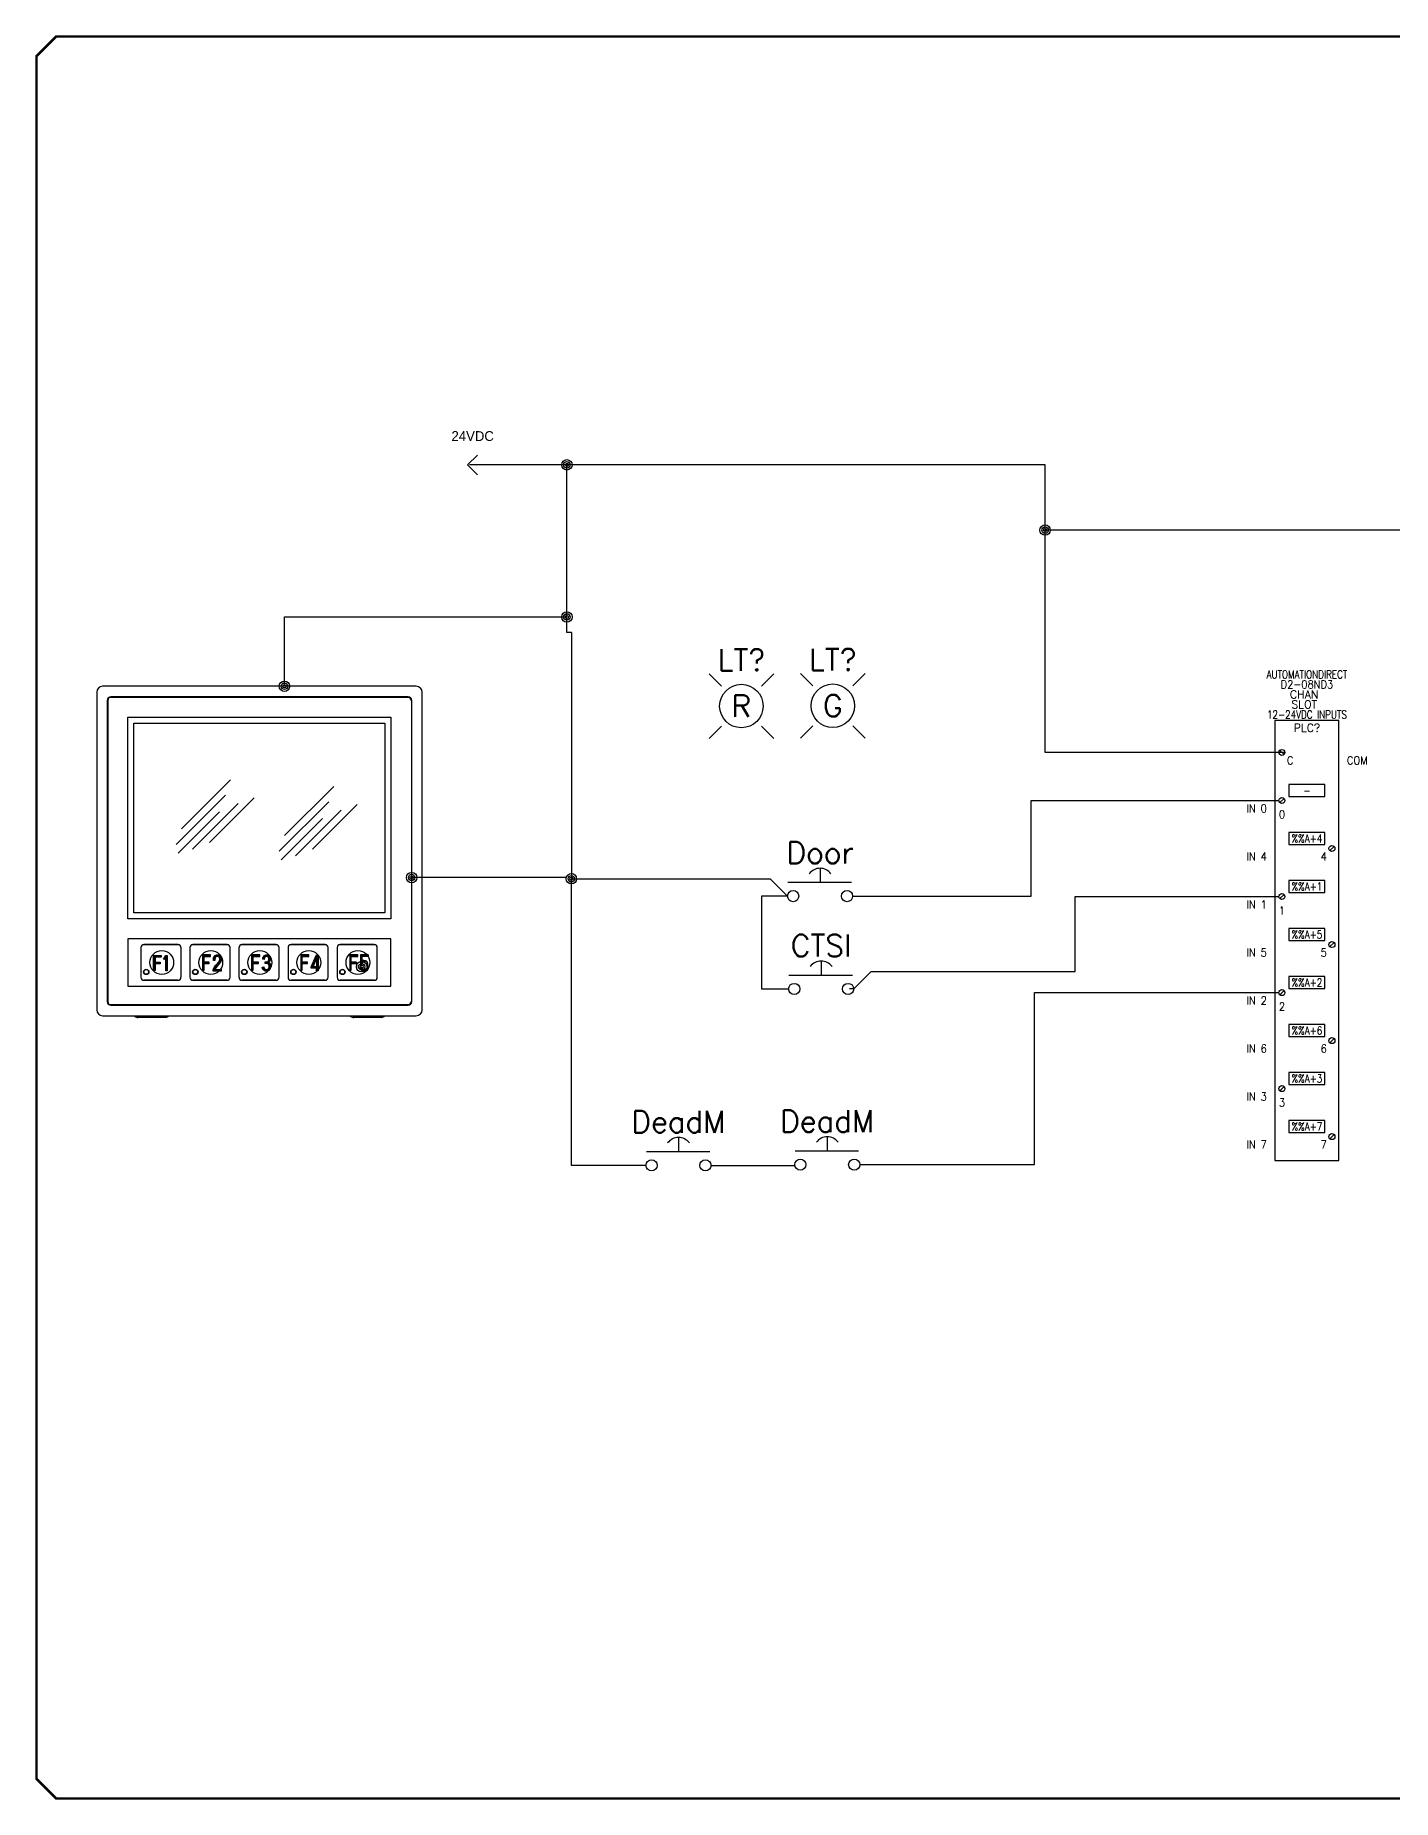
# Model space of a CAD drawing. Header units: inches. Extents: x 0 to 33.5, y 0 to 22.4.
# Drawn here: x 0.02 to 17.27, y 0.02 to 22.44 of the extents above; entities that cross this region are included whole.
import ezdxf
from ezdxf.enums import TextEntityAlignment as Align

# ---------------------------------------------------------------- set-up
doc = ezdxf.new("R2010")
doc.units = ezdxf.units.IN
doc.header["$MEASUREMENT"] = 0
for name, color, linetype in [('DESC', 150, 'Continuous'), ('MISC', 7, 'Continuous'), ('SYMS', 7, 'Continuous'), ('TAGS', 150, 'Continuous'), ('TERMS', 123, 'Continuous'), ('TITLE', 7, 'Continuous'), ('WIRES', 7, 'Continuous')]:
    doc.layers.add(name, color=color, linetype=linetype)
doc.styles.add('ITALIC', font='ITALIC')
doc.styles.add('SIMPLEX', font='SIMPLEX')
doc.styles.add('WD', font='romans.shx')

# ---------------------------------------------------------------- blocks, each defined once
blk = doc.blocks.new('NO_NUM_acade_title')
at = {"layer": 'TITLE', "const_width": 0.0312}
blk.add_lwpolyline([(30.594, 0.281), (30.594, 22.177), (30.344, 22.427), (0.281, 22.427), (0.031, 22.177), (0.031, 0.281), (0.281, 0.031), (30.344, 0.031)], close=True, dxfattribs=at)
at = {"layer": 'TITLE', "color": 1, "style": 'ITALIC'}
for tag, height, p in [('TITLE#1', 0.125, (32.156, 3.406)), ('TITLE#2', 0.125, (32.156, 3.204)), ('TITLE#3', 0.125, (32.156, 3.001)), ('TITLE#4', 0.125, (32.156, 2.799)), ('DWG#', 0.2, (32.156, 0.826))]:
    blk.add_attdef(tag, text='', height=height, dxfattribs=at).set_placement(p, align=Align.CENTER)
at = {"layer": 'TITLE', "color": 1, "style": 'SIMPLEX'}
blk.add_attdef('CAD#', (30.826, 1.958), '', height=0.0938, rotation=90, dxfattribs=at)
at = {"layer": 'TITLE', "color": 1}
for tag, p, height, style in [('ENGINEER', (31.237, 1.958), 0.0938, 'ITALIC'), ('CHKDBY', (32.424, 1.958), 0.0938, 'ITALIC'), ('JOB#', (31.464, 1.644), 0.0938, 'SIMPLEX'), ('DRAWNBY', (32.494, 1.644), 0.0938, 'ITALIC'), ('SCALE', (31.353, 1.344), 0.0938, 'SIMPLEX'), ('DATE', (32.408, 1.344), 0.0938, 'SIMPLEX'), ('SHTS', (32.532, 0.25), 0.2, 'ITALIC')]:
    blk.add_attdef(tag, p, '', height=height, dxfattribs=dict(at, style=style))
at = {"layer": 'TITLE', "color": 1, "style": 'ITALIC'}
blk.add_attdef('SH#', text='', height=0.2, dxfattribs=at).set_placement((31.881, 0.25), align=Align.RIGHT)
at = {"layer": 'TITLE', "color": 7, "flags": 9}
blk.add_attdef('WD_TB', (31.219, 0.031), '', height=0.125, dxfattribs=at)
blk = doc.blocks.new('HLT1G')
for p, q in [((-0.115, 0.115), (-0.186, 0.186)), ((0.115, 0.115), (0.186, 0.186)), ((-0.115, -0.115), (-0.186, -0.186)), ((0.115, -0.115), (0.186, -0.186))]:
    blk.add_line(p, q)
blk.add_circle((0, 0), 0.125)
at = {"style": 'WD', "width": 0.7}
for tag, p in [('INST', (0.006, 0.528)), ('LOC', (0.006, 0.359))]:
    blk.add_attdef(tag, text='', height=0.125, dxfattribs=at).set_placement(p, align=Align.CENTER)
at = {"style": 'WD'}
blk.add_attdef('TAG1', text='', height=0.125, dxfattribs=at).set_placement((0, 0.202), align=Align.CENTER)
at = {"linetype": 'Continuous', "style": 'WD', "flags": 9}
blk.add_attdef('ASSYCODE', text='', height=0.01, dxfattribs=at).set_placement((-0.003, 0.096), align=Align.CENTER)
at = {"style": 'WD', "flags": 9}
blk.add_attdef('FAMILY', text='', height=0.01, dxfattribs=at).set_placement((-0.005, 0.161), align=Align.CENTER)
at = {"linetype": 'Continuous', "style": 'WD', "flags": 1}
for tag, p in [('MFG', (0, 0.121)), ('CAT', (0, 0.14))]:
    blk.add_attdef(tag, text='', height=0.01, dxfattribs=at).set_placement(p, align=Align.MIDDLE)
at = {"style": 'WD'}
for tag, p, width in [('DESC1', (1.125, 0), 0.9), ('WDTAGALT', (1.125, -0.312), 0.7)]:
    blk.add_attdef(tag, p, '', height=0.125, dxfattribs=dict(at, width=width))
blk.add_attdef('COLOR', text='', height=0.125, dxfattribs=at).set_placement((0, 0), align=Align.MIDDLE)
at = {"style": 'WD', "flags": 1}
for tag, p in [('X4TERM01', (-0.125, 0)), ('X1TERM02', (0.125, 0))]:
    blk.add_attdef(tag, p, '', height=0.0125, dxfattribs=at)
at = {"linetype": 'Continuous', "style": 'WD', "flags": 8}
blk.add_attdef('TERM01', text='', height=0.125, dxfattribs=at).set_placement((-0.175, -0.031), align=Align.TOP_RIGHT)
blk.add_attdef('TERM02', text='', height=0.125, dxfattribs=at).set_placement((0.175, -0.031), align=Align.TOP_LEFT)
at = {"style": 'WD', "width": 0.9}
blk.add_attdef('DESC2', text='', height=0.125, dxfattribs=at).set_placement((1.125, -0.031), align=Align.TOP_LEFT)
blk = doc.blocks.new('HLT1R')
for p, q in [((-0.115, 0.115), (-0.186, 0.186)), ((0.115, 0.115), (0.186, 0.186)), ((-0.115, -0.115), (-0.186, -0.186)), ((0.115, -0.115), (0.186, -0.186))]:
    blk.add_line(p, q)
blk.add_circle((0, 0), 0.125)
at = {"style": 'WD', "width": 0.7}
for tag, p in [('INST', (0.006, 0.528)), ('LOC', (0.006, 0.359))]:
    blk.add_attdef(tag, text='', height=0.125, dxfattribs=at).set_placement(p, align=Align.CENTER)
at = {"style": 'WD'}
blk.add_attdef('TAG1', text='', height=0.125, dxfattribs=at).set_placement((0, 0.202), align=Align.CENTER)
at = {"linetype": 'Continuous', "style": 'WD', "flags": 9}
blk.add_attdef('ASSYCODE', text='', height=0.01, dxfattribs=at).set_placement((-0.003, 0.098), align=Align.CENTER)
at = {"style": 'WD', "flags": 9}
blk.add_attdef('FAMILY', text='', height=0.01, dxfattribs=at).set_placement((-0.005, 0.161), align=Align.CENTER)
at = {"linetype": 'Continuous', "style": 'WD', "flags": 1}
for tag, p in [('MFG', (0, 0.121)), ('CAT', (0, 0.14))]:
    blk.add_attdef(tag, text='', height=0.01, dxfattribs=at).set_placement(p, align=Align.MIDDLE)
at = {"style": 'WD'}
for tag, p, width in [('DESC1', (1.125, 0), 0.9), ('WDTAGALT', (1.125, -0.312), 0.7)]:
    blk.add_attdef(tag, p, '', height=0.125, dxfattribs=dict(at, width=width))
blk.add_attdef('COLOR', text='', height=0.125, dxfattribs=at).set_placement((0, 0), align=Align.MIDDLE)
at = {"style": 'WD', "flags": 1}
for tag, p in [('X4TERM01', (-0.125, 0)), ('X1TERM02', (0.125, 0))]:
    blk.add_attdef(tag, p, '', height=0.0125, dxfattribs=at)
at = {"linetype": 'Continuous', "style": 'WD', "flags": 8}
blk.add_attdef('TERM01', text='', height=0.125, dxfattribs=at).set_placement((-0.175, -0.031), align=Align.TOP_RIGHT)
blk.add_attdef('TERM02', text='', height=0.125, dxfattribs=at).set_placement((0.175, -0.031), align=Align.TOP_LEFT)
at = {"style": 'WD', "width": 0.9}
blk.add_attdef('DESC2', text='', height=0.125, dxfattribs=at).set_placement((1.125, -0.031), align=Align.TOP_LEFT)
blk = doc.blocks.new('HPB11M')
for p, q in [((0, 0.16), (0, 0.08)), ((-0.185, 0.08), (0.18, 0.08))]:
    blk.add_line(p, q)
for centre in [(-0.155, 0), (0.155, 0)]:
    blk.add_circle(centre, 0.0322)
blk.add_arc((0, 0.082), 0.0781, 36.8699, 143.1301)
at = {"style": 'WD', "width": 0.7}
for tag, p in [('INST', (0, 0.826)), ('LOC', (0, 0.656)), ('DESC1', (0, 0.5)), ('DESC2', (0, 0.344)), ('XREF', (0, -0.219))]:
    blk.add_attdef(tag, text='', height=0.125, dxfattribs=at).set_placement(p, align=Align.CENTER)
at = {"style": 'WD'}
blk.add_attdef('TAG1', text='', height=0.125, dxfattribs=at).set_placement((0, 0.188), align=Align.CENTER)
for tag, p in [('X2LINK', (0, 0.219)), ('X8LINK', (0, 0))]:
    blk.add_attdef(tag, p, '', height=0.01, dxfattribs=at)
for tag, p, height, flags in [('FAMILY', (0.205, 0.152), 0.01, 9), ('CONTACT', (0.205, 0.136), 0.01, 1), ('X4TERM01', (-0.188, 0), 0.0125, 1), ('X1TERM02', (0.188, 0), 0.0125, 1)]:
    blk.add_attdef(tag, p, '', height=height, dxfattribs=dict(at, flags=flags))
at = {"linetype": 'Continuous', "style": 'WD', "flags": 9}
for tag, p in [('CAT', (0.23, 0.108)), ('ASSYCODE', (0.23, 0.069)), ('MFG', (0.23, 0.089))]:
    blk.add_attdef(tag, text='', height=0.01, dxfattribs=at).set_placement(p, align=Align.CENTER)
at = {"linetype": 'Continuous', "style": 'WD', "flags": 8}
blk.add_attdef('TERM01', text='', height=0.125, dxfattribs=at).set_placement((-0.25, -0.031), align=Align.TOP_RIGHT)
blk.add_attdef('TERM02', text='', height=0.125, dxfattribs=at).set_placement((0.25, -0.031), align=Align.TOP_LEFT)
blk = doc.blocks.new('PLCIO_2F64')
at = {"layer": 'SYMS'}
for p, q in [((0.5, 0.5), (-0.5, 0.5)), ((-0.5, 0.5), (-0.5, -6.375)), ((0.5, -6.375), (0.5, 0.5)), ((-0.424, 0.033), (-0.357, -0.033)), ((0.281, -0.5), (-0.281, -0.5)), ((-0.281, -0.5), (-0.281, -0.688)), ((0.281, -0.688), (0.281, -0.5)), ((-0.357, -0.717), (-0.424, -0.783)), ((-0.281, -0.688), (0.281, -0.688)), ((0.281, -1.25), (-0.281, -1.25)), ((-0.281, -1.25), (-0.281, -1.438)), ((0.281, -1.438), (0.281, -1.25)), ((-0.281, -1.438), (0.281, -1.438)), ((0.424, -1.467), (0.357, -1.533)), ((0.281, -2), (-0.281, -2)), ((-0.281, -2), (-0.281, -2.188)), ((-0.281, -2.188), (0.281, -2.188)), ((0.281, -2.188), (0.281, -2)), ((-0.357, -2.217), (-0.424, -2.283)), ((0.281, -2.75), (-0.281, -2.75)), ((-0.281, -2.75), (-0.281, -2.938)), ((0.281, -2.938), (0.281, -2.75)), ((-0.281, -2.938), (0.281, -2.938)), ((0.424, -2.967), (0.357, -3.033)), ((0.281, -3.5), (-0.281, -3.5)), ((-0.281, -3.5), (-0.281, -3.688)), ((0.281, -3.688), (0.281, -3.5)), ((-0.357, -3.717), (-0.424, -3.783)), ((-0.281, -3.688), (0.281, -3.688)), ((0.281, -4.25), (-0.281, -4.25)), ((-0.281, -4.25), (-0.281, -4.438)), ((0.281, -4.438), (0.281, -4.25)), ((-0.281, -4.438), (0.281, -4.438)), ((0.424, -4.467), (0.357, -4.533)), ((-0.357, -5.217), (-0.424, -5.283)), ((0.281, -5), (-0.281, -5)), ((-0.281, -5), (-0.281, -5.188)), ((-0.281, -5.188), (0.281, -5.188)), ((0.281, -5.188), (0.281, -5)), ((0.281, -5.75), (-0.281, -5.75)), ((-0.281, -5.75), (-0.281, -5.938)), ((0.281, -5.938), (0.281, -5.75)), ((-0.281, -5.938), (0.281, -5.938)), ((0.424, -5.967), (0.357, -6.033)), ((-0.5, -6.375), (0.5, -6.375))]:
    blk.add_line(p, q, dxfattribs=at)
for centre in [(-0.391, 0), (-0.391, -0.75), (0.391, -1.5), (-0.391, -2.25), (0.391, -3), (-0.391, -3.75), (0.391, -4.5), (-0.391, -5.25), (0.391, -6)]:
    blk.add_circle(centre, 0.0469, dxfattribs=at)
at = {"layer": 'SYMS', "style": 'WD'}
for tag, width, p in [('INST', 0.8, (0, 1.482)), ('LOC', 0.8, (0, 1.312)), ('MFG', 0.8, (0, 1.156)), ('CAT', 0.9, (0, 1)), ('DESC', 0.8, (0, 0.53))]:
    blk.add_attdef(tag, text='', height=0.125, dxfattribs=dict(at, width=width)).set_placement(p, align=Align.CENTER)
for tag, p in [('LINE1', (0, 0.844)), ('LINE2', (0, 0.688)), ('TAG', (0, 0.322))]:
    blk.add_attdef(tag, text='', height=0.125, dxfattribs=at).set_placement(p, align=Align.CENTER)
at = {"layer": 'SYMS', "style": 'WD', "flags": 1}
blk.add_attdef('ASSYCODE', text='', height=0.05, dxfattribs=at).set_placement((0.438, 1), align=Align.CENTER)
for tag, p in [('X1TERM01', (-0.344, 0)), ('X4TERM02', (-0.438, -0.75)), ('X4TERM03', (0.344, -1.5)), ('X4TERM04', (-0.438, -2.25)), ('X4TERM05', (0.344, -3)), ('X4TERM06', (-0.438, -3.75)), ('X4TERM07', (0.344, -4.5)), ('X4TERM08', (-0.438, -5.25)), ('X4TERM09', (0.344, -6))]:
    blk.add_attdef(tag, p, '', height=0.01, dxfattribs=at)
at = {"layer": 'SYMS', "style": 'WD', "width": 0.9}
for tag, p in [('TERM01', (-0.312, -0.062)), ('TERMDESC01', (0.625, -0.062)), ('TERM02', (-0.438, -0.906)), ('TERM04', (-0.438, -2.406)), ('TERM06', (-0.438, -3.906)), ('TERM08', (-0.438, -5.406))]:
    blk.add_attdef(tag, text='', height=0.125, dxfattribs=at).set_placement(p, align=Align.TOP_LEFT)
at = {"layer": 'SYMS', "style": 'WD', "width": 0.8}
for tag, p in [('TAGA02', (0, -0.594)), ('TAGA03', (0, -1.344)), ('TAGA04', (0, -2.094)), ('TAGA05', (0, -2.844)), ('TAGA06', (0, -3.594)), ('TAGA07', (0, -4.344)), ('TAGA08', (0, -5.094)), ('TAGA09', (0, -5.844))]:
    blk.add_attdef(tag, text='', height=0.125, dxfattribs=at).set_placement(p, align=Align.MIDDLE_CENTER)
at = {"layer": 'SYMS', "style": 'WD', "width": 0.9}
for tag, p in [('TERMDESC02', (-0.625, -0.812)), ('TERMDESC03', (-0.625, -1.562)), ('TERM03', (0.312, -1.562)), ('TERMDESC04', (-0.625, -2.312)), ('TERMDESC05', (-0.625, -3.062)), ('TERM05', (0.312, -3.062)), ('TERMDESC06', (-0.625, -3.812)), ('TERMDESC07', (-0.625, -4.562)), ('TERM07', (0.312, -4.562)), ('TERMDESC08', (-0.625, -5.312)), ('TERMDESC09', (-0.625, -6.062)), ('TERM09', (0.312, -6.062))]:
    blk.add_attdef(tag, text='', height=0.125, dxfattribs=at).set_placement(p, align=Align.TOP_RIGHT)
for tag, p in [('DESCA02', (1.25, -0.719)), ('DESCB02', (1.25, -0.875)), ('DESCC02', (1.25, -1.031)), ('DESCD02', (1.25, -1.188)), ('DESCE02', (1.25, -1.344)), ('DESCA03', (1.25, -1.469)), ('DESCB03', (1.25, -1.625)), ('DESCC03', (1.25, -1.781)), ('DESCD03', (1.25, -1.938)), ('DESCE03', (1.25, -2.094)), ('DESCA04', (1.25, -2.219)), ('DESCB04', (1.25, -2.375)), ('DESCC04', (1.25, -2.531)), ('DESCD04', (1.25, -2.688)), ('DESCE04', (1.25, -2.844)), ('DESCA05', (1.25, -2.969)), ('DESCB05', (1.25, -3.125)), ('DESCC05', (1.25, -3.281)), ('DESCD05', (1.25, -3.438)), ('DESCE05', (1.25, -3.594)), ('DESCA06', (1.25, -3.719)), ('DESCB06', (1.25, -3.875)), ('DESCC06', (1.25, -4.031)), ('DESCD06', (1.25, -4.188)), ('DESCE06', (1.25, -4.344)), ('DESCA07', (1.25, -4.469)), ('DESCB07', (1.25, -4.625)), ('DESCC07', (1.25, -4.781)), ('DESCD07', (1.25, -4.938)), ('DESCE07', (1.25, -5.094)), ('DESCA08', (1.25, -5.219)), ('DESCB08', (1.25, -5.375)), ('DESCC08', (1.25, -5.531)), ('DESCD08', (1.25, -5.688)), ('DESCE08', (1.25, -5.844)), ('DESCA09', (1.25, -5.969)), ('DESCB09', (1.25, -6.125)), ('DESCC09', (1.25, -6.281)), ('DESCD09', (1.25, -6.438)), ('DESCE09', (1.25, -6.594))]:
    blk.add_attdef(tag, p, '', height=0.125, dxfattribs=at)
blk = doc.blocks.new('WDDOT')
for radius in [0.03, 0.0187, 0.00929]:
    blk.add_circle((0, 0), radius)

msp = doc.modelspace()

# ---------------------------------------------------------------- hatches: boundary and pattern name
for points in [[(1.519, 10.557), (1.519, 10.746), (1.617, 10.746), (1.617, 10.727), (1.538, 10.727), (1.538, 10.66), (1.602, 10.66), (1.602, 10.64), (1.538, 10.64), (1.538, 10.557)], [(1.693, 10.55), (1.693, 10.746), (1.674, 10.746), (1.662, 10.725), (1.657, 10.72), (1.646, 10.711), (1.658, 10.696), (1.67, 10.706), (1.674, 10.709), (1.674, 10.55)], [(2.143, 10.753), (2.143, 10.558), (2.163, 10.558), (2.163, 10.643), (2.228, 10.643), (2.228, 10.663), (2.163, 10.663), (2.163, 10.733), (2.244, 10.733), (2.244, 10.753)], [(2.3, 10.684), (2.281, 10.684), (2.281, 10.702), (2.283, 10.718), (2.288, 10.73), (2.3, 10.745), (2.32, 10.753), (2.342, 10.753), (2.36, 10.745), (2.37, 10.733), (2.377, 10.72), (2.379, 10.704), (2.379, 10.688), (2.377, 10.678), (2.368, 10.66), (2.328, 10.612), (2.311, 10.589), (2.301, 10.575), (2.299, 10.567), (2.379, 10.567), (2.379, 10.548), (2.277, 10.548), (2.277, 10.565), (2.284, 10.584), (2.294, 10.601), (2.312, 10.625), (2.351, 10.671), (2.358, 10.685), (2.36, 10.691), (2.36, 10.703), (2.358, 10.714), (2.353, 10.721), (2.348, 10.729), (2.338, 10.733), (2.324, 10.733), (2.312, 10.729), (2.305, 10.72), (2.302, 10.713), (2.3, 10.701)], [(2.766, 10.558), (2.766, 10.753), (2.868, 10.753), (2.868, 10.733), (2.786, 10.733), (2.786, 10.663), (2.852, 10.663), (2.852, 10.643), (2.786, 10.643), (2.786, 10.558)], [(2.906, 10.701), (2.925, 10.696), (2.929, 10.713), (2.932, 10.721), (2.939, 10.729), (2.95, 10.733), (2.962, 10.733), (2.97, 10.731), (2.979, 10.722), (2.983, 10.71), (2.983, 10.692), (2.98, 10.683), (2.975, 10.676), (2.97, 10.67), (2.96, 10.666), (2.937, 10.666), (2.937, 10.646), (2.961, 10.646), (2.97, 10.644), (2.978, 10.636), (2.984, 10.627), (2.987, 10.616), (2.987, 10.596), (2.984, 10.587), (2.979, 10.579), (2.972, 10.572), (2.958, 10.567), (2.946, 10.567), (2.937, 10.57), (2.932, 10.575), (2.925, 10.581), (2.923, 10.586), (2.919, 10.6), (2.9, 10.596), (2.905, 10.579), (2.91, 10.569), (2.919, 10.56), (2.928, 10.553), (2.943, 10.548), (2.962, 10.548), (2.983, 10.555), (2.995, 10.567), (3.002, 10.579), (3.006, 10.593), (3.006, 10.619), (3.002, 10.635), (2.993, 10.649), (2.984, 10.657), (2.991, 10.664), (2.998, 10.675), (3.002, 10.689), (3.002, 10.714), (2.995, 10.733), (2.981, 10.748), (2.965, 10.753), (2.947, 10.753), (2.927, 10.745), (2.915, 10.731), (2.91, 10.719)], [(3.39, 10.558), (3.39, 10.753), (3.491, 10.753), (3.491, 10.733), (3.41, 10.733), (3.41, 10.663), (3.475, 10.663), (3.475, 10.643), (3.41, 10.643), (3.41, 10.558)], [(4.013, 10.558), (4.013, 10.753), (4.115, 10.753), (4.115, 10.733), (4.033, 10.733), (4.033, 10.663), (4.099, 10.663), (4.099, 10.643), (4.033, 10.643), (4.033, 10.558)], [(4.148, 10.632), (4.148, 10.753), (4.249, 10.753), (4.249, 10.733), (4.168, 10.733), (4.168, 10.678), (4.174, 10.683), (4.189, 10.69), (4.213, 10.69), (4.228, 10.683), (4.236, 10.675), (4.245, 10.659), (4.249, 10.639), (4.249, 10.599), (4.245, 10.581), (4.238, 10.57), (4.233, 10.562), (4.218, 10.552), (4.208, 10.55), (4.185, 10.55), (4.177, 10.552), (4.168, 10.557), (4.161, 10.562), (4.151, 10.574), (4.146, 10.586), (4.144, 10.601), (4.164, 10.604), (4.165, 10.591), (4.168, 10.584), (4.174, 10.577), (4.178, 10.574), (4.185, 10.57), (4.189, 10.569), (4.205, 10.569), (4.21, 10.57), (4.219, 10.576), (4.222, 10.58), (4.227, 10.589), (4.23, 10.602), (4.23, 10.636), (4.227, 10.652), (4.22, 10.663), (4.216, 10.667), (4.208, 10.671), (4.193, 10.671), (4.184, 10.666), (4.179, 10.662), (4.175, 10.652), (4.169, 10.632)]]:
    msp.add_hatch(color=256).paths.add_polyline_path(points)
h = msp.add_hatch(color=256)
h.paths.add_polyline_path([(3.524, 10.6), (3.59, 10.753), (3.61, 10.753), (3.61, 10.604), (3.626, 10.604), (3.626, 10.584), (3.61, 10.584), (3.61, 10.55), (3.59, 10.55), (3.59, 10.584), (3.524, 10.584)])
h.paths.add_polyline_path([(3.59, 10.604), (3.59, 10.703), (3.548, 10.604)])

# ---------------------------------------------------------------- linework, layer by layer
for p, q in [((5.51, 16.982), (5.635, 17.107)), ((5.635, 17.107), (5.51, 16.982)), ((5.51, 16.982), (5.635, 16.857)), ((4.859, 14.168), (0.871, 14.168)), ((0.796, 14.093), (0.796, 10.056)), ((0.93, 13.989), (0.93, 10.16)), ((0.938, 13.989), (0.938, 10.16)), ((4.755, 14.034), (0.975, 14.034)), ((4.755, 14.026), (0.975, 14.026)), ((4.8, 10.16), (4.8, 13.989)), ((4.934, 10.056), (4.934, 14.093)), ((1.194, 13.774), (4.536, 13.774)), ((1.194, 11.212), (1.194, 13.774)), ((1.194, 13.774), (4.536, 13.774)), ((1.194, 11.212), (1.194, 13.774)), ((1.269, 13.699), (4.461, 13.699)), ((1.269, 11.287), (1.269, 13.699)), ((1.269, 13.699), (4.461, 13.699)), ((1.269, 11.287), (1.269, 13.699)), ((4.461, 13.699), (4.461, 11.287)), ((4.461, 13.699), (4.461, 11.287)), ((4.536, 13.774), (4.536, 11.212)), ((4.536, 13.774), (4.536, 11.212)), ((1.806, 12.155), (2.435, 12.784)), ((1.874, 12.355), (2.499, 12.98)), ((3.184, 12.27), (3.809, 12.896)), ((1.831, 12.047), (2.357, 12.573)), ((2.015, 12.099), (2.594, 12.679)), ((2.23, 12.182), (2.798, 12.75)), ((3.117, 12.071), (3.746, 12.7)), ((3.325, 12.015), (3.905, 12.594)), ((3.54, 12.097), (4.108, 12.665)), ((3.141, 11.963), (3.667, 12.489)), ((4.461, 11.287), (1.269, 11.287)), ((4.461, 11.287), (1.269, 11.287)), ((4.536, 11.212), (1.194, 11.212)), ((4.536, 11.212), (1.194, 11.212)), ((1.194, 10.96), (1.194, 10.355)), ((4.536, 10.96), (1.194, 10.96)), ((4.536, 10.96), (1.194, 10.96)), ((1.194, 10.96), (1.194, 10.355)), ((1.358, 10.846), (1.358, 10.469)), ((1.358, 10.846), (1.358, 10.469)), ((1.358, 10.846), (1.358, 10.469)), ((1.358, 10.846), (1.358, 10.469)), ((1.396, 10.884), (1.83, 10.884)), ((1.83, 10.884), (1.396, 10.884)), ((1.396, 10.884), (1.83, 10.884)), ((1.83, 10.884), (1.396, 10.884)), ((1.868, 10.469), (1.868, 10.846)), ((1.868, 10.469), (1.868, 10.846)), ((1.868, 10.469), (1.868, 10.846)), ((1.868, 10.469), (1.868, 10.846)), ((1.982, 10.846), (1.982, 10.469)), ((1.982, 10.846), (1.982, 10.469)), ((1.982, 10.846), (1.982, 10.469)), ((1.982, 10.846), (1.982, 10.469)), ((2.019, 10.884), (2.454, 10.884)), ((2.454, 10.884), (2.019, 10.884)), ((2.019, 10.884), (2.454, 10.884)), ((2.454, 10.884), (2.019, 10.884)), ((2.492, 10.469), (2.492, 10.846)), ((2.492, 10.469), (2.492, 10.846)), ((2.492, 10.469), (2.492, 10.846)), ((2.492, 10.469), (2.492, 10.846)), ((2.605, 10.846), (2.605, 10.469)), ((2.605, 10.846), (2.605, 10.469)), ((2.605, 10.846), (2.605, 10.469)), ((2.605, 10.846), (2.605, 10.469)), ((2.643, 10.884), (3.078, 10.884)), ((3.078, 10.884), (2.643, 10.884)), ((2.643, 10.884), (3.078, 10.884)), ((3.078, 10.884), (2.643, 10.884)), ((3.115, 10.469), (3.115, 10.846)), ((3.115, 10.469), (3.115, 10.846)), ((3.115, 10.469), (3.115, 10.846)), ((3.115, 10.469), (3.115, 10.846)), ((3.229, 10.846), (3.229, 10.469)), ((3.229, 10.846), (3.229, 10.469)), ((3.229, 10.846), (3.229, 10.469)), ((3.229, 10.846), (3.229, 10.469)), ((3.267, 10.884), (3.701, 10.884)), ((3.701, 10.884), (3.267, 10.884)), ((3.267, 10.884), (3.701, 10.884)), ((3.701, 10.884), (3.267, 10.884)), ((3.739, 10.469), (3.739, 10.846)), ((3.739, 10.469), (3.739, 10.846)), ((3.739, 10.469), (3.739, 10.846)), ((3.739, 10.469), (3.739, 10.846)), ((3.852, 10.846), (3.852, 10.469)), ((3.852, 10.846), (3.852, 10.469)), ((3.852, 10.846), (3.852, 10.469)), ((3.852, 10.846), (3.852, 10.469)), ((3.89, 10.884), (4.325, 10.884)), ((4.325, 10.884), (3.89, 10.884)), ((3.89, 10.884), (4.325, 10.884)), ((4.325, 10.884), (3.89, 10.884)), ((4.362, 10.469), (4.362, 10.846)), ((4.536, 10.355), (4.536, 10.96)), ((1.519, 10.746), (1.617, 10.746)), ((1.519, 10.557), (1.519, 10.746)), ((1.538, 10.557), (1.519, 10.557)), ((1.538, 10.727), (1.538, 10.66)), ((1.617, 10.727), (1.538, 10.727)), ((1.538, 10.66), (1.602, 10.66)), ((1.538, 10.64), (1.538, 10.557)), ((1.602, 10.64), (1.538, 10.64)), ((1.602, 10.66), (1.602, 10.64)), ((1.617, 10.746), (1.617, 10.727)), ((1.646, 10.711), (1.657, 10.72)), ((1.658, 10.696), (1.646, 10.711)), ((1.657, 10.72), (1.662, 10.725)), ((1.67, 10.706), (1.658, 10.696)), ((1.662, 10.725), (1.674, 10.746)), ((1.674, 10.709), (1.67, 10.706)), ((1.674, 10.746), (1.693, 10.746)), ((1.674, 10.55), (1.674, 10.709)), ((1.693, 10.55), (1.674, 10.55)), ((1.693, 10.746), (1.693, 10.55)), ((2.143, 10.753), (2.143, 10.558)), ((2.244, 10.753), (2.143, 10.753)), ((2.143, 10.558), (2.163, 10.558)), ((2.163, 10.733), (2.244, 10.733)), ((2.163, 10.663), (2.163, 10.733)), ((2.228, 10.663), (2.163, 10.663)), ((2.163, 10.643), (2.228, 10.643)), ((2.163, 10.558), (2.163, 10.643)), ((2.228, 10.643), (2.228, 10.663)), ((2.244, 10.733), (2.244, 10.753)), ((2.277, 10.565), (2.284, 10.584)), ((2.277, 10.548), (2.277, 10.565)), ((2.379, 10.548), (2.277, 10.548)), ((2.281, 10.702), (2.283, 10.718)), ((2.281, 10.684), (2.281, 10.702)), ((2.3, 10.684), (2.281, 10.684)), ((2.283, 10.718), (2.288, 10.73)), ((2.284, 10.584), (2.294, 10.601)), ((2.288, 10.73), (2.3, 10.745)), ((2.294, 10.601), (2.312, 10.625)), ((2.301, 10.575), (2.299, 10.567)), ((2.299, 10.567), (2.379, 10.567)), ((2.3, 10.745), (2.32, 10.753)), ((2.302, 10.713), (2.3, 10.701)), ((2.3, 10.701), (2.3, 10.684)), ((2.311, 10.589), (2.301, 10.575)), ((2.305, 10.72), (2.302, 10.713)), ((2.312, 10.729), (2.305, 10.72)), ((2.328, 10.612), (2.311, 10.589)), ((2.324, 10.733), (2.312, 10.729)), ((2.312, 10.625), (2.351, 10.671)), ((2.32, 10.753), (2.342, 10.753)), ((2.338, 10.733), (2.324, 10.733)), ((2.368, 10.66), (2.328, 10.612)), ((2.348, 10.729), (2.338, 10.733)), ((2.342, 10.753), (2.36, 10.745)), ((2.353, 10.721), (2.348, 10.729)), ((2.351, 10.671), (2.358, 10.685)), ((2.358, 10.714), (2.353, 10.721)), ((2.36, 10.703), (2.358, 10.714)), ((2.358, 10.685), (2.36, 10.691)), ((2.36, 10.745), (2.37, 10.733)), ((2.36, 10.691), (2.36, 10.703)), ((2.377, 10.678), (2.368, 10.66)), ((2.37, 10.733), (2.377, 10.72)), ((2.377, 10.72), (2.379, 10.704)), ((2.379, 10.688), (2.377, 10.678)), ((2.379, 10.704), (2.379, 10.688)), ((2.379, 10.567), (2.379, 10.548)), ((2.766, 10.753), (2.766, 10.558)), ((2.868, 10.753), (2.766, 10.753)), ((2.766, 10.558), (2.786, 10.558)), ((2.786, 10.733), (2.868, 10.733)), ((2.786, 10.663), (2.786, 10.733)), ((2.852, 10.663), (2.786, 10.663)), ((2.786, 10.643), (2.852, 10.643)), ((2.786, 10.558), (2.786, 10.643)), ((2.852, 10.643), (2.852, 10.663)), ((2.868, 10.733), (2.868, 10.753)), ((2.9, 10.596), (2.919, 10.6)), ((2.905, 10.579), (2.9, 10.596)), ((2.91, 10.569), (2.905, 10.579)), ((2.906, 10.701), (2.91, 10.719)), ((2.925, 10.696), (2.906, 10.701)), ((2.91, 10.719), (2.915, 10.731)), ((2.919, 10.56), (2.91, 10.569)), ((2.915, 10.731), (2.927, 10.745)), ((2.919, 10.6), (2.923, 10.586)), ((2.928, 10.553), (2.919, 10.56)), ((2.923, 10.586), (2.925, 10.581)), ((2.929, 10.713), (2.925, 10.696)), ((2.925, 10.581), (2.932, 10.575)), ((2.927, 10.745), (2.947, 10.753)), ((2.943, 10.548), (2.928, 10.553)), ((2.932, 10.721), (2.929, 10.713)), ((2.939, 10.729), (2.932, 10.721)), ((2.932, 10.575), (2.937, 10.57)), ((2.937, 10.666), (2.96, 10.666)), ((2.937, 10.646), (2.937, 10.666)), ((2.961, 10.646), (2.937, 10.646)), ((2.937, 10.57), (2.946, 10.567)), ((2.95, 10.733), (2.939, 10.729)), ((2.962, 10.548), (2.943, 10.548)), ((2.946, 10.567), (2.958, 10.567)), ((2.947, 10.753), (2.965, 10.753)), ((2.962, 10.733), (2.95, 10.733)), ((2.958, 10.567), (2.972, 10.572)), ((2.96, 10.666), (2.97, 10.67)), ((2.97, 10.644), (2.961, 10.646)), ((2.97, 10.731), (2.962, 10.733)), ((2.983, 10.555), (2.962, 10.548)), ((2.965, 10.753), (2.981, 10.748)), ((2.979, 10.722), (2.97, 10.731)), ((2.97, 10.67), (2.975, 10.676)), ((2.978, 10.636), (2.97, 10.644)), ((2.972, 10.572), (2.979, 10.579)), ((2.975, 10.676), (2.98, 10.683)), ((2.984, 10.627), (2.978, 10.636)), ((2.983, 10.71), (2.979, 10.722)), ((2.979, 10.579), (2.984, 10.587)), ((2.98, 10.683), (2.983, 10.692)), ((2.981, 10.748), (2.995, 10.733)), ((2.983, 10.692), (2.983, 10.71)), ((2.995, 10.567), (2.983, 10.555)), ((2.991, 10.664), (2.984, 10.657)), ((2.984, 10.657), (2.993, 10.649)), ((2.987, 10.616), (2.984, 10.627)), ((2.984, 10.587), (2.987, 10.596)), ((2.987, 10.596), (2.987, 10.616)), ((2.998, 10.675), (2.991, 10.664)), ((2.993, 10.649), (3.002, 10.635)), ((2.995, 10.733), (3.002, 10.714)), ((3.002, 10.579), (2.995, 10.567)), ((3.002, 10.689), (2.998, 10.675)), ((3.002, 10.714), (3.002, 10.689)), ((3.002, 10.635), (3.006, 10.619)), ((3.006, 10.593), (3.002, 10.579)), ((3.006, 10.619), (3.006, 10.593)), ((3.39, 10.753), (3.39, 10.558)), ((3.491, 10.753), (3.39, 10.753)), ((3.39, 10.558), (3.41, 10.558)), ((3.41, 10.733), (3.491, 10.733)), ((3.41, 10.663), (3.41, 10.733)), ((3.475, 10.663), (3.41, 10.663)), ((3.41, 10.643), (3.475, 10.643)), ((3.41, 10.558), (3.41, 10.643)), ((3.475, 10.643), (3.475, 10.663)), ((3.491, 10.733), (3.491, 10.753)), ((3.524, 10.6), (3.59, 10.753)), ((3.524, 10.584), (3.524, 10.6)), ((3.59, 10.584), (3.524, 10.584)), ((3.548, 10.604), (3.59, 10.703)), ((3.59, 10.604), (3.548, 10.604)), ((3.59, 10.753), (3.61, 10.753)), ((3.59, 10.703), (3.59, 10.604)), ((3.59, 10.55), (3.59, 10.584)), ((3.61, 10.55), (3.59, 10.55)), ((3.61, 10.753), (3.61, 10.604)), ((3.61, 10.604), (3.626, 10.604)), ((3.61, 10.584), (3.61, 10.55)), ((3.626, 10.584), (3.61, 10.584)), ((3.626, 10.604), (3.626, 10.584)), ((4.115, 10.753), (4.013, 10.753)), ((4.013, 10.753), (4.013, 10.558)), ((4.013, 10.558), (4.033, 10.558)), ((4.033, 10.663), (4.033, 10.733)), ((4.033, 10.733), (4.115, 10.733)), ((4.099, 10.663), (4.033, 10.663)), ((4.033, 10.558), (4.033, 10.643)), ((4.033, 10.643), (4.099, 10.643)), ((4.099, 10.643), (4.099, 10.663)), ((4.115, 10.733), (4.115, 10.753)), ((4.144, 10.601), (4.164, 10.604)), ((4.146, 10.586), (4.144, 10.601)), ((4.151, 10.574), (4.146, 10.586)), ((4.249, 10.753), (4.148, 10.753)), ((4.148, 10.753), (4.148, 10.632)), ((4.148, 10.632), (4.169, 10.632)), ((4.161, 10.562), (4.151, 10.574)), ((4.168, 10.557), (4.161, 10.562)), ((4.165, 10.591), (4.164, 10.604)), ((4.168, 10.584), (4.165, 10.591)), ((4.168, 10.733), (4.168, 10.678)), ((4.249, 10.733), (4.168, 10.733)), ((4.168, 10.678), (4.174, 10.683)), ((4.174, 10.577), (4.168, 10.584)), ((4.177, 10.552), (4.168, 10.557)), ((4.169, 10.632), (4.175, 10.652)), ((4.174, 10.683), (4.189, 10.69)), ((4.178, 10.574), (4.174, 10.577)), ((4.175, 10.652), (4.179, 10.662)), ((4.185, 10.55), (4.177, 10.552)), ((4.185, 10.57), (4.178, 10.574)), ((4.179, 10.662), (4.184, 10.666)), ((4.184, 10.666), (4.193, 10.671)), ((4.189, 10.569), (4.185, 10.57)), ((4.208, 10.55), (4.185, 10.55)), ((4.205, 10.569), (4.189, 10.569)), ((4.193, 10.671), (4.208, 10.671)), ((4.21, 10.57), (4.205, 10.569)), ((4.218, 10.552), (4.208, 10.55)), ((4.219, 10.576), (4.21, 10.57)), ((4.233, 10.562), (4.218, 10.552)), ((4.222, 10.58), (4.219, 10.576)), ((4.238, 10.57), (4.233, 10.562)), ((4.245, 10.581), (4.238, 10.57)), ((4.249, 10.599), (4.245, 10.581)), ((4.249, 10.753), (4.249, 10.733)), ((1.194, 10.355), (4.536, 10.355)), ((1.194, 10.355), (4.536, 10.355)), ((1.83, 10.431), (1.396, 10.431)), ((1.396, 10.431), (1.83, 10.431)), ((1.83, 10.431), (1.396, 10.431)), ((2.454, 10.431), (2.019, 10.431)), ((2.019, 10.431), (2.454, 10.431)), ((2.454, 10.431), (2.019, 10.431)), ((2.019, 10.431), (2.454, 10.431)), ((3.078, 10.431), (2.643, 10.431)), ((2.643, 10.431), (3.078, 10.431)), ((3.078, 10.431), (2.643, 10.431)), ((2.643, 10.431), (3.078, 10.431)), ((3.701, 10.431), (3.267, 10.431)), ((3.267, 10.431), (3.701, 10.431)), ((3.701, 10.431), (3.267, 10.431)), ((3.267, 10.431), (3.701, 10.431)), ((4.325, 10.431), (3.89, 10.431)), ((3.89, 10.431), (4.325, 10.431)), ((4.325, 10.431), (3.89, 10.431)), ((3.89, 10.431), (4.325, 10.431)), ((0.975, 10.123), (4.755, 10.123)), ((0.975, 10.115), (4.755, 10.115)), ((0.871, 9.981), (4.859, 9.981)), ((1.312, 9.96), (1.319, 9.96)), ((1.319, 9.96), (1.319, 9.981)), ((1.667, 9.96), (1.319, 9.96)), ((1.667, 9.981), (1.667, 9.96)), ((1.675, 9.96), (1.667, 9.96)), ((4.055, 9.96), (4.063, 9.96)), ((4.063, 9.96), (4.063, 9.981)), ((4.411, 9.96), (4.063, 9.96)), ((4.411, 9.981), (4.411, 9.96)), ((4.418, 9.96), (4.411, 9.96))]:
    msp.add_line(p, q)
for centre, radius in [((1.623, 10.657), 0.151), ((1.623, 10.657), 0.151), ((2.246, 10.657), 0.151), ((2.246, 10.657), 0.151), ((2.87, 10.657), 0.151), ((2.87, 10.657), 0.151), ((3.493, 10.657), 0.151), ((3.493, 10.657), 0.151), ((4.117, 10.657), 0.151), ((4.117, 10.657), 0.151), ((1.426, 10.537), 0.034), ((1.426, 10.537), 0.034), ((1.426, 10.537), 0.0302), ((2.05, 10.537), 0.034), ((2.05, 10.537), 0.034), ((2.05, 10.537), 0.0302), ((2.673, 10.537), 0.034), ((2.673, 10.537), 0.034), ((2.673, 10.537), 0.0302), ((3.297, 10.537), 0.034), ((3.297, 10.537), 0.034), ((3.297, 10.537), 0.0302), ((3.92, 10.537), 0.034), ((3.92, 10.537), 0.034), ((3.92, 10.537), 0.0302)]:
    msp.add_circle(centre, radius)
for centre, radius, start, end in [((0.975, 13.989), 0.0453, 90, 180), ((0.975, 13.989), 0.0378, 90, 180), ((4.755, 13.989), 0.0453, 0, 90), ((4.755, 13.989), 0.0378, 0, 90), ((1.396, 10.846), 0.0378, 90, 180), ((1.396, 10.846), 0.0378, 90, 180), ((1.396, 10.846), 0.0378, 90, 180), ((1.396, 10.846), 0.0378, 90, 180), ((1.83, 10.846), 0.0378, 0, 90), ((1.83, 10.846), 0.0378, 0, 90), ((1.83, 10.846), 0.0378, 0, 90), ((1.83, 10.846), 0.0378, 0, 90), ((2.019, 10.846), 0.0378, 90, 180), ((2.019, 10.846), 0.0378, 90, 180), ((2.019, 10.846), 0.0378, 90, 180), ((2.019, 10.846), 0.0378, 90, 180), ((2.454, 10.846), 0.0378, 0, 90), ((2.454, 10.846), 0.0378, 0, 90), ((2.454, 10.846), 0.0378, 0, 90), ((2.454, 10.846), 0.0378, 0, 90), ((2.643, 10.846), 0.0378, 90, 180), ((2.643, 10.846), 0.0378, 90, 180), ((2.643, 10.846), 0.0378, 90, 180), ((2.643, 10.846), 0.0378, 90, 180), ((3.078, 10.846), 0.0378, 0, 90), ((3.078, 10.846), 0.0378, 0, 90), ((3.078, 10.846), 0.0378, 0, 90), ((3.078, 10.846), 0.0378, 0, 90), ((3.267, 10.846), 0.0378, 90, 180), ((3.267, 10.846), 0.0378, 90, 180), ((3.267, 10.846), 0.0378, 90, 180), ((3.267, 10.846), 0.0378, 90, 180), ((3.701, 10.846), 0.0378, 0, 90), ((3.701, 10.846), 0.0378, 0, 90), ((3.701, 10.846), 0.0378, 0, 90), ((3.701, 10.846), 0.0378, 0, 90), ((3.89, 10.846), 0.0378, 90, 180), ((3.89, 10.846), 0.0378, 90, 180), ((3.89, 10.846), 0.0378, 90, 180), ((3.89, 10.846), 0.0378, 90, 180), ((4.325, 10.846), 0.0378, 0, 90), ((4.325, 10.846), 0.0378, 0, 90), ((4.325, 10.846), 0.0378, 0, 90), ((4.325, 10.846), 0.0378, 0, 90), ((1.396, 10.469), 0.0378, 180, 270), ((1.396, 10.469), 0.0378, 180, 270), ((1.396, 10.469), 0.0378, 180, 270), ((1.83, 10.469), 0.0378, 270, 0), ((1.83, 10.469), 0.0378, 270, 0), ((1.83, 10.469), 0.0378, 270, 0), ((1.83, 10.469), 0.0378, 270, 0), ((2.019, 10.469), 0.0378, 180, 270), ((2.019, 10.469), 0.0378, 180, 270), ((2.019, 10.469), 0.0378, 180, 270), ((2.019, 10.469), 0.0378, 180, 270), ((2.454, 10.469), 0.0378, 270, 0), ((2.454, 10.469), 0.0378, 270, 0), ((2.454, 10.469), 0.0378, 270, 0), ((2.454, 10.469), 0.0378, 270, 0), ((2.643, 10.469), 0.0378, 180, 270), ((2.643, 10.469), 0.0378, 180, 270), ((2.643, 10.469), 0.0378, 180, 270), ((2.643, 10.469), 0.0378, 180, 270), ((3.078, 10.469), 0.0378, 270, 0), ((3.078, 10.469), 0.0378, 270, 0), ((3.078, 10.469), 0.0378, 270, 0), ((3.078, 10.469), 0.0378, 270, 0), ((3.267, 10.469), 0.0378, 180, 270), ((3.267, 10.469), 0.0378, 180, 270), ((3.267, 10.469), 0.0378, 180, 270), ((3.267, 10.469), 0.0378, 180, 270), ((3.701, 10.469), 0.0378, 270, 0), ((3.701, 10.469), 0.0378, 270, 0), ((3.701, 10.469), 0.0378, 270, 0), ((3.701, 10.469), 0.0378, 270, 0), ((3.89, 10.469), 0.0378, 180, 270), ((3.89, 10.469), 0.0378, 180, 270), ((3.89, 10.469), 0.0378, 180, 270), ((3.89, 10.469), 0.0378, 180, 270), ((4.325, 10.469), 0.0378, 270, 0), ((4.325, 10.469), 0.0378, 270, 0), ((4.325, 10.469), 0.0378, 270, 0), ((4.325, 10.469), 0.0378, 270, 0), ((0.975, 10.16), 0.0453, 180, 270), ((0.975, 10.16), 0.0378, 180, 270), ((4.755, 10.16), 0.0453, 270, 0), ((4.755, 10.16), 0.0378, 270, 0), ((1.312, 10.006), 0.0453, 212.9923, 270), ((1.675, 10.006), 0.0453, 270, 327.0077), ((4.055, 10.005), 0.0453, 212.7972, 270), ((4.418, 10.005), 0.0453, 270, 327.2028)]:
    msp.add_arc(centre, radius, start, end)
for centre, major_axis, start_param, end_param in [((0.872, 14.092), (0.0536, -0.0536), 2.357564, 3.925621), ((4.858, 14.092), (0.0536, 0.0536), 5.499157, 7.067214), ((0.872, 10.057), (0.0536, 0.0536), 2.357564, 3.925621), ((4.858, 10.057), (0.0536, -0.0536), 5.499157, 7.067214)]:
    msp.add_ellipse(centre, major_axis=major_axis, ratio=0.997265, start_param=start_param, end_param=end_param)
at = {"layer": 'WIRES'}
for p, q in [((12.852, 16.983), (5.537, 16.983)), ((6.774, 14.852), (6.774, 16.983)), ((12.852, 13.327), (12.852, 16.983)), ((21.693, 16.154), (12.852, 16.154)), ((3.183, 14.168), (3.183, 15.049)), ((3.183, 15.049), (6.774, 15.049)), ((6.83, 14.852), (6.774, 14.852)), ((6.83, 14.852), (6.83, 11.722)), ((15.9, 13.327), (12.852, 13.327)), ((12.673, 11.501), (12.673, 12.717)), ((12.673, 12.717), (15.824, 12.717)), ((6.765, 11.736), (4.8, 11.736)), ((6.83, 11.722), (9.357, 11.722)), ((6.83, 8.079), (6.83, 11.722)), ((9.578, 11.501), (9.357, 11.722)), ((9.578, 11.501), (9.246, 11.501)), ((9.246, 11.501), (9.246, 10.321)), ((10.407, 11.501), (12.673, 11.501)), ((13.232, 10.542), (13.232, 11.496)), ((13.232, 11.496), (15.824, 11.496)), ((10.42, 10.321), (10.641, 10.542)), ((10.641, 10.542), (13.232, 10.542)), ((9.246, 10.321), (9.591, 10.321)), ((10.42, 10.321), (10.367, 10.321)), ((12.719, 8.088), (12.719, 10.275)), ((12.719, 10.275), (15.824, 10.275)), ((7.778, 8.079), (6.83, 8.079)), ((8.606, 8.079), (9.668, 8.079)), ((10.497, 8.088), (12.719, 8.088))]:
    msp.add_line(p, q, dxfattribs=at)

# ---------------------------------------------------------------- block references
msp.add_blockref('NO_NUM_acade_title', (0, 0))
at = {"layer": 'SYMS', "xscale": 2.210136950490987, "yscale": 2.210136950490987, "zscale": 2.210136950490987}
for p in [(6.774, 16.983), (12.852, 16.154), (6.774, 15.049), (3.183, 14.168), (4.8, 11.736), (6.83, 11.722), (4.164, 10.604)]:
    msp.add_blockref('WDDOT', p, dxfattribs=at)
at = {"layer": 'SYMS'}
ref = msp.add_blockref('HLT1R', (8.991, 13.917), dxfattribs=dict(at, xscale=2.210136950490987, yscale=2.210136950490987, zscale=2.210136950490987))
ref.add_attrib('TAG1', 'LT?', dxfattribs={"layer": 'TAGS', "height": 0.2763, "style": 'WD'}).set_placement((8.991, 14.365), align=Align.CENTER)
ref.add_attrib('COLOR', 'R', dxfattribs={"layer": 'MISC', "height": 0.276, "style": 'WD'}).set_placement((8.991, 13.917), align=Align.MIDDLE)
ref = msp.add_blockref('HLT1G', (10.153, 13.921), dxfattribs=dict(at, xscale=2.210136950490987, yscale=2.210136950490987, zscale=2.210136950490987))
ref.add_attrib('TAG1', 'LT?', dxfattribs={"layer": 'TAGS', "height": 0.2763, "style": 'WD'}).set_placement((10.153, 14.368), align=Align.CENTER)
ref.add_attrib('COLOR', 'G', dxfattribs={"layer": 'MISC', "height": 0.276, "style": 'WD'}).set_placement((10.153, 13.921), align=Align.MIDDLE)
ref = msp.add_blockref('PLCIO_2F64', (16.18, 13.327), dxfattribs=dict(at, xscale=0.8138620711645551, yscale=0.8138620711645551, zscale=0.8138620711645551))
ref.add_attrib('TERM01', 'C', dxfattribs={"layer": 'TERMS', "height": 0.102, "style": 'WD', "width": 0.9}).set_placement((15.926, 13.277), align=Align.TOP_LEFT)
ref.add_attrib('CAT', 'D2-08ND3', dxfattribs={"layer": 'MISC', "height": 0.1017, "style": 'WD', "width": 0.9}).set_placement((16.18, 14.141), align=Align.CENTER)
ref.add_attrib('MFG', 'AUTOMATIONDIRECT', dxfattribs={"layer": 'MISC', "height": 0.10173, "style": 'WD', "width": 0.8}).set_placement((16.18, 14.268), align=Align.CENTER)
ref.add_attrib('LINE2', 'SLOT ', dxfattribs={"layer": 'MISC', "height": 0.1017, "style": 'WD'}).set_placement((16.18, 13.887), align=Align.CENTER)
ref.add_attrib('TAG', 'PLC?', dxfattribs={"layer": 'TAGS', "height": 0.1017, "style": 'WD'}).set_placement((16.18, 13.589), align=Align.CENTER)
ref.add_attrib('DESC', '12-24VDC INPUTS', dxfattribs={"layer": 'DESC', "height": 0.10173, "style": 'WD', "width": 0.8}).set_placement((16.18, 13.758), align=Align.CENTER)
ref.add_attrib('LINE1', 'CHAN ', dxfattribs={"layer": 'MISC', "height": 0.1017, "style": 'WD'}).set_placement((16.18, 14.014), align=Align.CENTER)
ref.add_attrib('TERMDESC01', 'COM', dxfattribs={"layer": 'TERMS', "height": 0.1017, "style": 'WD', "width": 0.9}).set_placement((16.689, 13.277), align=Align.TOP_LEFT)
ref.add_attrib('TERM02', '0', dxfattribs={"layer": 'TERMS', "height": 0.102, "style": 'WD', "width": 0.9}).set_placement((15.824, 12.59), align=Align.TOP_LEFT)
ref.add_attrib('TAGA02', '-', dxfattribs={"layer": 'TAGS', "height": 0.102, "style": 'WD', "width": 0.8}).set_placement((16.18, 12.844), align=Align.MIDDLE_CENTER)
ref.add_attrib('TERMDESC02', 'IN 0', dxfattribs={"layer": 'TERMS', "height": 0.1017, "style": 'WD', "width": 0.9}).set_placement((15.671, 12.666), align=Align.TOP_RIGHT)
ref.add_attrib('TERM03', '4', dxfattribs={"layer": 'TERMS', "height": 0.102, "style": 'WD', "width": 0.9}).set_placement((16.434, 12.056), align=Align.TOP_RIGHT)
ref.add_attrib('TAGA03', '%%A+4', dxfattribs={"layer": 'TAGS', "height": 0.1017, "style": 'WD', "width": 0.8}).set_placement((16.18, 12.234), align=Align.MIDDLE_CENTER)
ref.add_attrib('TERMDESC03', 'IN 4', dxfattribs={"layer": 'TERMS', "height": 0.1017, "style": 'WD', "width": 0.9}).set_placement((15.671, 12.056), align=Align.TOP_RIGHT)
ref.add_attrib('TERM04', '1', dxfattribs={"layer": 'TERMS', "height": 0.102, "style": 'WD', "width": 0.9}).set_placement((15.824, 11.369), align=Align.TOP_LEFT)
ref.add_attrib('TAGA04', '%%A+1', dxfattribs={"layer": 'TAGS', "height": 0.1017, "style": 'WD', "width": 0.8}).set_placement((16.18, 11.623), align=Align.MIDDLE_CENTER)
ref.add_attrib('TERMDESC04', 'IN 1', dxfattribs={"layer": 'TERMS', "height": 0.1017, "style": 'WD', "width": 0.9}).set_placement((15.671, 11.445), align=Align.TOP_RIGHT)
ref.add_attrib('TERM05', '5', dxfattribs={"layer": 'TERMS', "height": 0.102, "style": 'WD', "width": 0.9}).set_placement((16.434, 10.835), align=Align.TOP_RIGHT)
ref.add_attrib('TAGA05', '%%A+5', dxfattribs={"layer": 'TAGS', "height": 0.1017, "style": 'WD', "width": 0.8}).set_placement((16.18, 11.013), align=Align.MIDDLE_CENTER)
ref.add_attrib('TERMDESC05', 'IN 5', dxfattribs={"layer": 'TERMS', "height": 0.1017, "style": 'WD', "width": 0.9}).set_placement((15.671, 10.835), align=Align.TOP_RIGHT)
ref.add_attrib('TERM06', '2', dxfattribs={"layer": 'TERMS', "height": 0.102, "style": 'WD', "width": 0.9}).set_placement((15.824, 10.148), align=Align.TOP_LEFT)
ref.add_attrib('TAGA06', '%%A+2', dxfattribs={"layer": 'TAGS', "height": 0.1017, "style": 'WD', "width": 0.8}).set_placement((16.18, 10.403), align=Align.MIDDLE_CENTER)
ref.add_attrib('TERMDESC06', 'IN 2', dxfattribs={"layer": 'TERMS', "height": 0.1017, "style": 'WD', "width": 0.9}).set_placement((15.671, 10.225), align=Align.TOP_RIGHT)
ref.add_attrib('TERM07', '6', dxfattribs={"layer": 'TERMS', "height": 0.102, "style": 'WD', "width": 0.9}).set_placement((16.434, 9.614), align=Align.TOP_RIGHT)
ref.add_attrib('TAGA07', '%%A+6', dxfattribs={"layer": 'TAGS', "height": 0.1017, "style": 'WD', "width": 0.8}).set_placement((16.18, 9.792), align=Align.MIDDLE_CENTER)
ref.add_attrib('TERMDESC07', 'IN 6', dxfattribs={"layer": 'TERMS', "height": 0.1017, "style": 'WD', "width": 0.9}).set_placement((15.671, 9.614), align=Align.TOP_RIGHT)
ref.add_attrib('TERM08', '3', dxfattribs={"layer": 'TERMS', "height": 0.102, "style": 'WD', "width": 0.9}).set_placement((15.824, 8.928), align=Align.TOP_LEFT)
ref.add_attrib('TAGA08', '%%A+3', dxfattribs={"layer": 'TAGS', "height": 0.1017, "style": 'WD', "width": 0.8}).set_placement((16.18, 9.182), align=Align.MIDDLE_CENTER)
ref.add_attrib('TERMDESC08', 'IN 3', dxfattribs={"layer": 'TERMS', "height": 0.1017, "style": 'WD', "width": 0.9}).set_placement((15.671, 9.004), align=Align.TOP_RIGHT)
ref.add_attrib('TERM09', '7', dxfattribs={"layer": 'TERMS', "height": 0.102, "style": 'WD', "width": 0.9}).set_placement((16.434, 8.393), align=Align.TOP_RIGHT)
ref.add_attrib('TAGA09', '%%A+7', dxfattribs={"layer": 'TAGS', "height": 0.1017, "style": 'WD', "width": 0.8}).set_placement((16.18, 8.571), align=Align.MIDDLE_CENTER)
ref.add_attrib('TERMDESC09', 'IN 7', dxfattribs={"layer": 'TERMS', "height": 0.1017, "style": 'WD', "width": 0.9}).set_placement((15.671, 8.393), align=Align.TOP_RIGHT)
ref = msp.add_blockref('HPB11M', (9.992, 11.501), dxfattribs=dict(at, xscale=2.210136950490987, yscale=2.210136950490987, zscale=2.210136950490987))
ref.add_attrib('TAG1', 'Door', dxfattribs={"layer": 'TAGS', "height": 0.2763, "style": 'WD'}).set_placement((9.992, 11.916), align=Align.CENTER)
ref = msp.add_blockref('HPB11M', (10.005, 10.321), dxfattribs=dict(at, xscale=2.210136950490987, yscale=2.210136950490987, zscale=2.210136950490987))
ref.add_attrib('TAG1', 'CTSI', dxfattribs={"layer": 'TAGS', "height": 0.2763, "style": 'WD'}).set_placement((10.005, 10.735), align=Align.CENTER)
ref = msp.add_blockref('HPB11M', (8.192, 8.079), dxfattribs=dict(at, xscale=2.210136950490987, yscale=2.210136950490987, zscale=2.210136950490987))
ref.add_attrib('TAG1', 'DeadM', dxfattribs={"layer": 'TAGS', "height": 0.2763, "style": 'WD'}).set_placement((8.192, 8.494), align=Align.CENTER)
ref = msp.add_blockref('HPB11M', (10.083, 8.088), dxfattribs=dict(at, xscale=2.210136950490987, yscale=2.210136950490987, zscale=2.210136950490987))
ref.add_attrib('TAG1', 'DeadM', dxfattribs={"layer": 'TAGS', "height": 0.2763, "style": 'WD'}).set_placement((10.083, 8.502), align=Align.CENTER)

# ---------------------------------------------------------------- texts
msp.add_text('24VDC', height=0.125).set_placement((5.306, 17.286))

doc.saveas('drawing.dxf')
